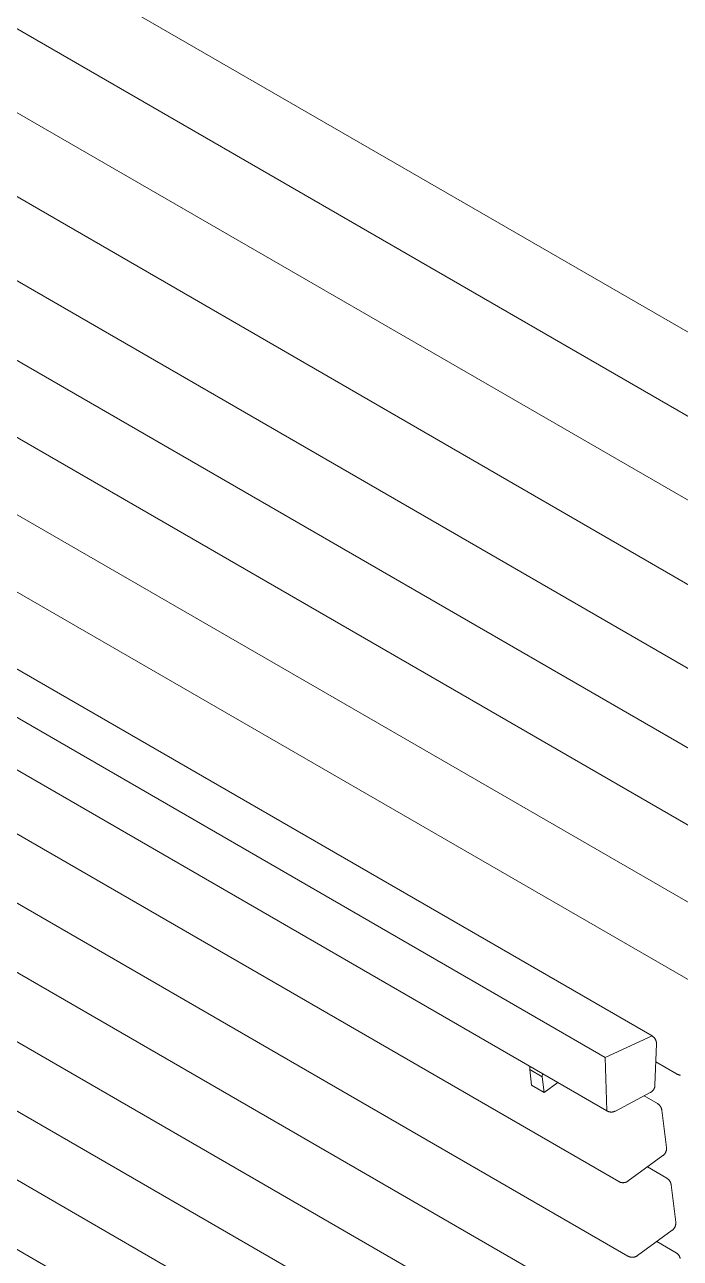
# Model space of a CAD drawing. Header units: inches. Extents: x 1 to 179, y 2 to 121.
# Drawn here: x 149.12 to 163.76, y 41.99 to 69.51 of the extents above; entities that cross this region are included whole.
import ezdxf

# ---------------------------------------------------------------- set-up
doc = ezdxf.new("R2010")
doc.units = ezdxf.units.IN
doc.layers.add('ZANO_R', color=7, linetype='Continuous', lineweight=0)

msp = doc.modelspace()

# ---------------------------------------------------------------- linework, layer by layer
at = {"layer": 'ZANO_R'}
for p, q in [((127.25753, 83.81874), (177.08904, 55.0485)), ((125.69994, 82.84345), (175.53146, 54.07322)), ((124.14236, 81.86816), (173.97387, 53.09793)), ((122.58478, 80.89288), (172.41629, 52.12264)), ((121.02719, 79.91759), (170.8587, 51.14735)), ((119.52428, 79.01187), (169.35579, 50.24164)), ((117.96669, 78.18862), (167.79821, 49.41838)), ((116.40911, 77.36536), (166.24062, 48.59513)), ((114.85153, 76.54211), (164.68304, 47.77187)), ((113.29394, 75.71885), (163.12545, 46.94861)), ((112.24996, 75.24134), (162.08147, 46.47111)), ((162.11689, 45.27776), (112.28538, 74.04799)), ((162.38038, 43.70209), (112.54887, 72.47233)), ((162.58769, 42.03762), (112.75618, 70.80786)), ((162.79501, 40.37316), (112.9635, 69.14339)), ((163.00232, 38.70869), (113.17081, 67.47893)), ((163.20964, 37.04422), (113.37813, 65.81446)), ((163.41696, 35.37976), (113.58544, 64.14999)), ((163.62427, 33.71529), (113.79276, 62.48552)), ((162.08147, 46.47111), (163.12545, 46.94861)), ((163.12545, 46.94861), (163.13117, 46.94519)), ((163.13117, 46.94519), (163.13676, 46.94157)), ((163.13676, 46.94157), (163.14223, 46.93776)), ((163.14223, 46.93776), (163.14756, 46.93377)), ((163.14756, 46.93377), (163.15276, 46.9296)), ((163.15276, 46.9296), (163.15781, 46.92526)), ((163.15781, 46.92526), (163.16271, 46.92075)), ((163.16271, 46.92075), (163.16746, 46.91608)), ((163.16746, 46.91608), (163.17205, 46.91125)), ((163.17205, 46.91125), (163.17647, 46.90626)), ((163.17647, 46.90626), (163.18072, 46.90113)), ((163.18072, 46.90113), (163.1848, 46.89586)), ((163.1848, 46.89586), (163.18869, 46.89046)), ((163.18869, 46.89046), (163.1924, 46.88492)), ((163.1924, 46.88492), (163.19592, 46.87927)), ((163.19592, 46.87927), (163.19924, 46.87349)), ((163.19924, 46.87349), (163.20237, 46.86761)), ((163.20237, 46.86761), (163.2053, 46.86163)), ((163.2053, 46.86163), (163.20802, 46.85555)), ((163.20802, 46.85555), (163.21053, 46.84938)), ((163.21053, 46.84938), (163.21284, 46.84313)), ((163.21284, 46.84313), (163.21493, 46.8368)), ((163.21493, 46.8368), (163.21681, 46.83041)), ((163.21681, 46.83041), (163.21847, 46.82396)), ((163.21847, 46.82396), (163.21991, 46.81745)), ((163.21991, 46.81745), (163.22113, 46.8109)), ((163.22113, 46.8109), (163.22213, 46.80432)), ((163.22213, 46.80432), (163.2229, 46.7977)), ((163.2229, 46.7977), (163.22345, 46.79106)), ((163.22345, 46.79106), (163.22378, 46.78441)), ((163.22375, 46.77109), (163.19084, 45.85281)), ((163.22388, 46.77775), (163.22375, 46.77109)), ((163.22378, 46.78441), (163.22388, 46.77775)), ((160.39586, 46.19814), (160.39843, 46.26991)), ((162.11689, 45.27776), (162.08147, 46.47111)), ((163.67448, 46.10101), (163.20936, 46.36955)), ((160.43754, 45.85034), (160.39586, 46.19814)), ((160.39586, 46.19814), (160.67424, 46.03741)), ((160.67424, 46.03741), (160.67682, 46.10919)), ((160.71593, 45.68961), (160.67424, 46.03741)), ((163.68047, 46.09769), (163.67448, 46.10101)), ((163.68658, 46.09458), (163.68047, 46.09769)), ((163.69279, 46.09168), (163.68658, 46.09458)), ((163.6991, 46.089), (163.69279, 46.09168)), ((163.7055, 46.08654), (163.6991, 46.089)), ((163.71198, 46.0843), (163.7055, 46.08654)), ((163.71853, 46.0823), (163.71198, 46.0843)), ((163.72515, 46.08052), (163.71853, 46.0823)), ((163.73183, 46.07897), (163.72515, 46.08052)), ((163.73856, 46.07766), (163.73183, 46.07897)), ((163.74533, 46.07658), (163.73856, 46.07766)), ((163.75213, 46.07574), (163.74533, 46.07658)), ((163.75896, 46.07513), (163.75213, 46.07574)), ((160.43754, 45.85034), (160.71593, 45.68961)), ((161.01906, 45.91159), (160.71593, 45.68961)), ((163.0861, 45.68583), (162.30731, 45.2742)), ((163.09193, 45.68904), (163.0861, 45.68583)), ((163.09765, 45.69244), (163.09193, 45.68904)), ((163.10326, 45.69604), (163.09765, 45.69244)), ((163.10874, 45.69983), (163.10326, 45.69604)), ((163.11408, 45.70379), (163.10874, 45.69983)), ((163.11929, 45.70794), (163.11408, 45.70379)), ((163.12436, 45.71226), (163.11929, 45.70794)), ((163.12928, 45.71675), (163.12436, 45.71226)), ((163.13404, 45.72141), (163.12928, 45.71675)), ((163.13864, 45.72622), (163.13404, 45.72141)), ((163.14308, 45.73118), (163.13864, 45.72622)), ((163.14735, 45.7363), (163.14308, 45.73118)), ((163.15144, 45.74155), (163.14735, 45.7363)), ((163.15535, 45.74694), (163.15144, 45.74155)), ((163.15908, 45.75246), (163.15535, 45.74694)), ((163.16262, 45.7581), (163.15908, 45.75246)), ((163.16596, 45.76386), (163.16262, 45.7581)), ((163.16911, 45.76972), (163.16596, 45.76386)), ((163.17206, 45.7757), (163.16911, 45.76972)), ((163.17481, 45.78176), (163.17206, 45.7757)), ((163.17734, 45.78792), (163.17481, 45.78176)), ((163.17967, 45.79416), (163.17734, 45.78792)), ((163.18179, 45.80047), (163.17967, 45.79416)), ((163.18369, 45.80685), (163.18179, 45.80047)), ((163.18538, 45.8133), (163.18369, 45.80685)), ((163.18684, 45.81979), (163.18538, 45.8133)), ((163.18809, 45.82633), (163.18684, 45.81979)), ((163.18911, 45.83291), (163.18809, 45.82633)), ((163.18991, 45.83953), (163.18911, 45.83291)), ((163.19048, 45.84616), (163.18991, 45.83953)), ((163.19084, 45.85281), (163.19048, 45.84616)), ((162.94828, 45.61298), (163.24614, 45.44101)), ((163.24614, 45.44101), (163.25191, 45.43755)), ((163.25191, 45.43755), (163.25756, 45.43389)), ((163.25756, 45.43389), (163.26308, 45.43004)), ((163.26308, 45.43004), (163.26846, 45.426)), ((163.26846, 45.426), (163.27371, 45.42178)), ((163.27371, 45.42178), (163.2788, 45.41739)), ((163.2788, 45.41739), (163.28375, 45.41282)), ((163.28375, 45.41282), (163.28853, 45.40808)), ((162.12289, 45.27443), (162.11689, 45.27776)), ((162.129, 45.27132), (162.12289, 45.27443)), ((162.13521, 45.26842), (162.129, 45.27132)), ((162.14152, 45.26574), (162.13521, 45.26842)), ((162.14791, 45.26328), (162.14152, 45.26574)), ((162.15439, 45.26105), (162.14791, 45.26328)), ((162.16095, 45.25904), (162.15439, 45.26105)), ((162.16757, 45.25726), (162.16095, 45.25904)), ((162.17424, 45.25572), (162.16757, 45.25726)), ((162.18097, 45.2544), (162.17424, 45.25572)), ((162.18774, 45.25332), (162.18097, 45.2544)), ((162.19454, 45.25248), (162.18774, 45.25332)), ((162.20137, 45.25188), (162.19454, 45.25248)), ((162.20822, 45.25151), (162.20137, 45.25188)), ((162.21507, 45.25138), (162.20822, 45.25151)), ((162.22192, 45.25149), (162.21507, 45.25138)), ((162.22877, 45.25184), (162.22192, 45.25149)), ((162.2356, 45.25243), (162.22877, 45.25184)), ((162.2424, 45.25325), (162.2356, 45.25243)), ((162.24917, 45.25432), (162.2424, 45.25325)), ((162.2559, 45.25561), (162.24917, 45.25432)), ((162.26258, 45.25714), (162.2559, 45.25561)), ((162.26921, 45.2589), (162.26258, 45.25714)), ((162.27577, 45.26089), (162.26921, 45.2589)), ((162.28225, 45.26311), (162.27577, 45.26089)), ((162.28866, 45.26555), (162.28225, 45.26311)), ((162.29497, 45.26822), (162.28866, 45.26555)), ((162.30119, 45.2711), (162.29497, 45.26822)), ((162.30731, 45.2742), (162.30119, 45.2711)), ((163.28853, 45.40808), (163.29315, 45.40319)), ((163.29315, 45.40319), (163.2976, 45.39814)), ((163.2976, 45.39814), (163.30188, 45.39294)), ((163.30188, 45.39294), (163.30597, 45.3876)), ((163.30597, 45.3876), (163.30988, 45.38212)), ((163.30988, 45.38212), (163.3136, 45.37651)), ((163.3136, 45.37651), (163.31713, 45.37077)), ((163.31713, 45.37077), (163.32046, 45.36492)), ((163.32046, 45.36492), (163.32358, 45.35896)), ((163.32358, 45.35896), (163.3265, 45.3529)), ((163.3265, 45.3529), (163.32921, 45.34674)), ((163.32921, 45.34674), (163.33171, 45.34049)), ((163.33171, 45.34049), (163.334, 45.33416)), ((163.334, 45.33416), (163.33606, 45.32775)), ((163.33606, 45.32775), (163.33791, 45.32128)), ((163.33791, 45.32128), (163.33953, 45.31474)), ((163.33953, 45.31474), (163.34093, 45.30816)), ((163.34093, 45.30816), (163.34211, 45.30153)), ((163.34211, 45.30153), (163.34305, 45.29487)), ((163.34305, 45.29487), (163.44671, 44.46263)), ((163.40208, 44.31167), (163.39765, 44.30658)), ((163.40633, 44.31691), (163.40208, 44.31167)), ((163.4104, 44.32229), (163.40633, 44.31691)), ((163.41429, 44.32781), (163.4104, 44.32229)), ((163.41798, 44.33346), (163.41429, 44.32781)), ((163.42147, 44.33923), (163.41798, 44.33346)), ((163.42477, 44.34512), (163.42147, 44.33923)), ((163.42786, 44.35112), (163.42477, 44.34512)), ((163.43074, 44.35722), (163.42786, 44.35112)), ((163.43342, 44.36341), (163.43074, 44.35722)), ((163.43588, 44.3697), (163.43342, 44.36341)), ((163.43812, 44.37606), (163.43588, 44.3697)), ((163.44014, 44.3825), (163.43812, 44.37606)), ((163.44194, 44.389), (163.44014, 44.3825)), ((163.44352, 44.39556), (163.44194, 44.389)), ((163.44487, 44.40217), (163.44352, 44.39556)), ((163.446, 44.40882), (163.44487, 44.40217)), ((163.44689, 44.41551), (163.446, 44.40882)), ((163.44671, 44.46263), (163.44743, 44.45592)), ((163.44756, 44.42223), (163.44689, 44.41551)), ((163.44743, 44.45592), (163.44792, 44.44919)), ((163.448, 44.42896), (163.44756, 44.42223)), ((163.44792, 44.44919), (163.44817, 44.44245)), ((163.4482, 44.4357), (163.448, 44.42896)), ((163.44817, 44.44245), (163.4482, 44.4357)), ((163.36767, 44.27948), (162.59511, 43.71375)), ((163.37304, 44.28356), (163.36767, 44.27948)), ((163.37828, 44.28782), (163.37304, 44.28356)), ((163.38336, 44.29226), (163.37828, 44.28782)), ((163.38829, 44.29687), (163.38336, 44.29226)), ((163.39305, 44.30165), (163.38829, 44.29687)), ((163.39765, 44.30658), (163.39305, 44.30165)), ((163.02146, 44.02596), (163.45345, 43.77655)), ((163.45345, 43.77655), (163.45922, 43.77308)), ((163.45922, 43.77308), (163.46487, 43.76942)), ((163.46487, 43.76942), (163.47039, 43.76557)), ((163.47039, 43.76557), (163.47578, 43.76153)), ((163.47578, 43.76153), (163.48102, 43.75731)), ((162.38623, 43.69885), (162.38038, 43.70209)), ((162.39219, 43.6958), (162.38623, 43.69885)), ((162.39824, 43.69296), (162.39219, 43.6958)), ((162.40439, 43.69032), (162.39824, 43.69296)), ((162.41063, 43.6879), (162.40439, 43.69032)), ((162.41695, 43.68569), (162.41063, 43.6879)), ((162.42333, 43.6837), (162.41695, 43.68569)), ((162.42978, 43.68192), (162.42333, 43.6837)), ((162.43629, 43.68036), (162.42978, 43.68192)), ((162.44285, 43.67903), (162.43629, 43.68036)), ((162.44944, 43.67792), (162.44285, 43.67903)), ((162.45608, 43.67704), (162.44944, 43.67792)), ((162.46273, 43.67638), (162.45608, 43.67704)), ((162.46941, 43.67594), (162.46273, 43.67638)), ((162.4761, 43.67574), (162.46941, 43.67594)), ((162.48279, 43.67576), (162.4761, 43.67574)), ((162.48947, 43.67601), (162.48279, 43.67576)), ((162.49615, 43.67648), (162.48947, 43.67601)), ((162.5028, 43.67719), (162.49615, 43.67648)), ((162.50943, 43.67812), (162.5028, 43.67719)), ((162.51602, 43.67927), (162.50943, 43.67812)), ((162.52257, 43.68065), (162.51602, 43.67927)), ((162.52906, 43.68224), (162.52257, 43.68065)), ((162.5355, 43.68406), (162.52906, 43.68224)), ((162.54187, 43.6861), (162.5355, 43.68406)), ((162.54818, 43.68835), (162.54187, 43.6861)), ((162.5544, 43.69081), (162.54818, 43.68835)), ((162.56053, 43.69349), (162.5544, 43.69081)), ((162.56657, 43.69637), (162.56053, 43.69349)), ((162.57251, 43.69945), (162.56657, 43.69637)), ((162.57833, 43.70273), (162.57251, 43.69945)), ((162.58405, 43.70622), (162.57833, 43.70273)), ((162.58964, 43.70989), (162.58405, 43.70622)), ((162.59511, 43.71375), (162.58964, 43.70989)), ((163.48102, 43.75731), (163.48612, 43.75292)), ((163.48612, 43.75292), (163.49106, 43.74835)), ((163.49106, 43.74835), (163.49585, 43.74362)), ((163.49585, 43.74362), (163.50047, 43.73872)), ((163.50047, 43.73872), (163.50492, 43.73367)), ((163.50492, 43.73367), (163.50919, 43.72847)), ((163.50919, 43.72847), (163.51329, 43.72313)), ((163.51329, 43.72313), (163.5172, 43.71765)), ((163.5172, 43.71765), (163.52092, 43.71204)), ((163.52092, 43.71204), (163.52444, 43.70631)), ((163.52444, 43.70631), (163.52777, 43.70046)), ((163.52777, 43.70046), (163.5309, 43.6945)), ((163.5309, 43.6945), (163.53382, 43.68843)), ((163.53382, 43.68843), (163.53653, 43.68227)), ((163.53653, 43.68227), (163.53903, 43.67602)), ((163.53903, 43.67602), (163.54131, 43.66969)), ((163.54131, 43.66969), (163.54338, 43.66328)), ((163.54338, 43.66328), (163.54522, 43.65681)), ((163.54522, 43.65681), (163.54685, 43.65028)), ((163.54685, 43.65028), (163.54825, 43.64369)), ((163.54825, 43.64369), (163.54942, 43.63706)), ((163.54942, 43.63706), (163.55037, 43.6304)), ((163.55037, 43.6304), (163.65402, 42.79817)), ((163.61772, 42.65783), (163.61365, 42.65244)), ((163.6216, 42.66335), (163.61772, 42.65783)), ((163.62529, 42.66899), (163.6216, 42.66335)), ((163.62879, 42.67477), (163.62529, 42.66899)), ((163.63208, 42.68065), (163.62879, 42.67477)), ((163.63517, 42.68665), (163.63208, 42.68065)), ((163.63806, 42.69275), (163.63517, 42.68665)), ((163.64073, 42.69895), (163.63806, 42.69275)), ((163.64319, 42.70523), (163.64073, 42.69895)), ((163.64543, 42.71159), (163.64319, 42.70523)), ((163.64746, 42.71803), (163.64543, 42.71159)), ((163.64926, 42.72453), (163.64746, 42.71803)), ((163.65084, 42.73109), (163.64926, 42.72453)), ((163.65219, 42.7377), (163.65084, 42.73109)), ((163.65331, 42.74436), (163.65219, 42.7377)), ((163.65421, 42.75105), (163.65331, 42.74436)), ((163.65402, 42.79817), (163.65474, 42.79146)), ((163.65488, 42.75776), (163.65421, 42.75105)), ((163.65474, 42.79146), (163.65523, 42.78473)), ((163.65531, 42.76449), (163.65488, 42.75776)), ((163.65523, 42.78473), (163.65549, 42.77798)), ((163.65552, 42.77124), (163.65531, 42.76449)), ((163.65549, 42.77798), (163.65552, 42.77124)), ((163.57498, 42.61502), (162.80242, 42.04928)), ((163.58036, 42.61909), (163.57498, 42.61502)), ((163.58559, 42.62336), (163.58036, 42.61909)), ((163.59067, 42.62779), (163.58559, 42.62336)), ((163.5956, 42.6324), (163.59067, 42.62779)), ((163.60037, 42.63718), (163.5956, 42.6324)), ((163.60497, 42.64211), (163.60037, 42.63718)), ((163.6094, 42.64721), (163.60497, 42.64211)), ((163.61365, 42.65244), (163.6094, 42.64721)), ((163.22877, 42.36149), (163.66077, 42.11208)), ((163.66077, 42.11208), (163.66654, 42.10861)), ((163.66654, 42.10861), (163.67219, 42.10495)), ((162.59354, 42.03438), (162.58769, 42.03762)), ((162.5995, 42.03133), (162.59354, 42.03438)), ((162.60556, 42.02849), (162.5995, 42.03133)), ((162.61171, 42.02586), (162.60556, 42.02849)), ((162.61795, 42.02343), (162.61171, 42.02586)), ((162.62426, 42.02122), (162.61795, 42.02343)), ((162.63065, 42.01923), (162.62426, 42.02122)), ((162.6371, 42.01745), (162.63065, 42.01923)), ((162.6436, 42.0159), (162.6371, 42.01745)), ((162.65016, 42.01456), (162.6436, 42.0159)), ((162.65676, 42.01345), (162.65016, 42.01456)), ((162.66339, 42.01257), (162.65676, 42.01345)), ((162.67005, 42.01191), (162.66339, 42.01257)), ((162.67673, 42.01148), (162.67005, 42.01191)), ((162.68341, 42.01127), (162.67673, 42.01148)), ((162.6901, 42.01129), (162.68341, 42.01127)), ((162.69679, 42.01154), (162.6901, 42.01129)), ((162.70346, 42.01202), (162.69679, 42.01154)), ((162.71012, 42.01272), (162.70346, 42.01202)), ((162.71674, 42.01365), (162.71012, 42.01272)), ((162.72333, 42.0148), (162.71674, 42.01365)), ((162.72988, 42.01618), (162.72333, 42.0148)), ((162.73638, 42.01778), (162.72988, 42.01618)), ((162.74282, 42.01959), (162.73638, 42.01778)), ((162.74919, 42.02163), (162.74282, 42.01959)), ((162.75549, 42.02388), (162.74919, 42.02163)), ((162.76171, 42.02634), (162.75549, 42.02388)), ((162.76784, 42.02902), (162.76171, 42.02634)), ((162.77388, 42.0319), (162.76784, 42.02902)), ((162.77982, 42.03498), (162.77388, 42.0319)), ((162.78565, 42.03827), (162.77982, 42.03498)), ((162.79136, 42.04175), (162.78565, 42.03827)), ((162.79696, 42.04542), (162.79136, 42.04175)), ((162.80242, 42.04928), (162.79696, 42.04542)), ((163.67219, 42.10495), (163.67771, 42.1011)), ((163.67771, 42.1011), (163.68309, 42.09707)), ((163.68309, 42.09707), (163.68834, 42.09285)), ((163.68834, 42.09285), (163.69343, 42.08845)), ((163.69343, 42.08845), (163.69838, 42.08388)), ((163.69838, 42.08388), (163.70316, 42.07915)), ((163.70316, 42.07915), (163.70778, 42.07425)), ((163.70778, 42.07425), (163.71223, 42.0692)), ((163.71223, 42.0692), (163.71651, 42.064)), ((163.71651, 42.064), (163.7206, 42.05866)), ((163.7206, 42.05866), (163.72451, 42.05318)), ((163.72451, 42.05318), (163.72823, 42.04757)), ((163.72823, 42.04757), (163.73176, 42.04184)), ((163.73176, 42.04184), (163.73509, 42.03599)), ((163.73509, 42.03599), (163.73821, 42.03003)), ((163.73821, 42.03003), (163.74113, 42.02396)), ((163.74113, 42.02396), (163.74384, 42.0178)), ((163.74384, 42.0178), (163.74634, 42.01155)), ((163.74634, 42.01155), (163.74863, 42.00522)), ((163.74863, 42.00522), (163.75069, 41.99881)), ((163.75069, 41.99881), (163.75254, 41.99234)), ((163.75254, 41.99234), (163.75416, 41.98581))]:
    msp.add_line(p, q, dxfattribs=at)

doc.saveas('drawing.dxf')
